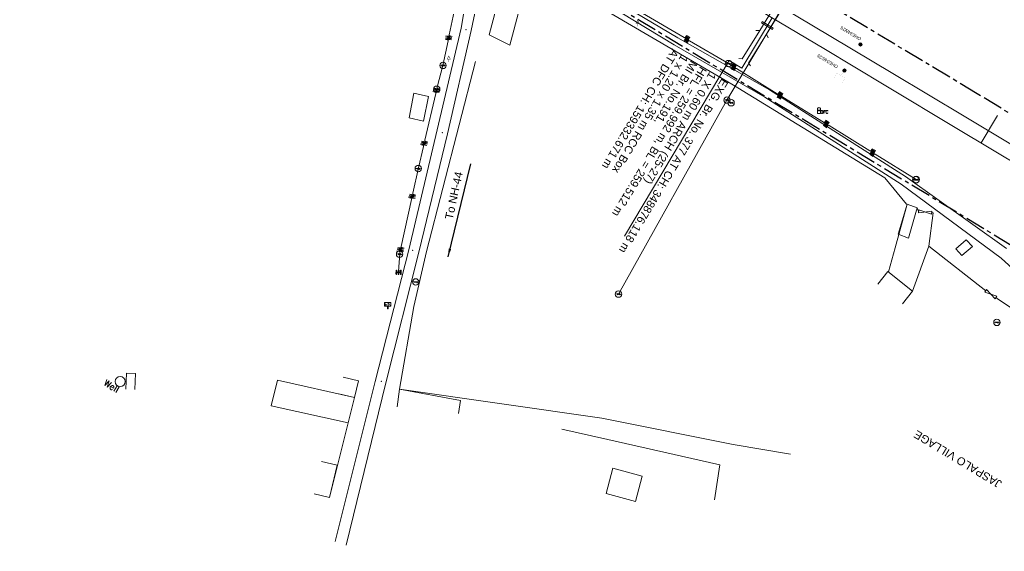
# Model space of a CAD drawing. Header units: metres. Extents: x 593168 to 611286, y 3401475 to 3412398.
# Drawn here: x 603434.1 to 603741.6, y 3405899.5 to 3406065.5 of the extents above; entities that cross this region are included whole.
import ezdxf
from ezdxf.enums import TextEntityAlignment as Align

# ---------------------------------------------------------------- set-up
doc = ezdxf.new("R2010")
doc.units = ezdxf.units.M
doc.header["$MEASUREMENT"] = 0
doc.linetypes.add('CENTER', pattern=[2, 1.25, -0.25, 0.25, -0.25])
for name, color, linetype, lineweight in [('BRIDGE DETAILS PLAN', 7, 'Continuous', 0), ('Cart Track', 34, 'Continuous', 0), ('Commercial Building Pucca', 251, 'Continuous', 0), ('Compound Wall', 251, 'Continuous', 0), ('Culvert Parapet', 7, 'Continuous', 0), ('Electric Pole', 251, 'Continuous', 0), ('Existing IR Chainage', 7, 'Continuous', 0), ('Existing IR Track', 7, 'Continuous', 0), ('Fence', 251, 'F-LINE', 0), ('Gate', 251, 'Continuous', 0), ('Name Board', 251, 'Continuous', 0), ('Ofc Pillar', 251, 'Continuous', 0), ('OHE MAST', 8, 'Continuous', 0), ('OHE MAST TEXT', 8, 'Continuous', 0), ('Pow_Line', 134, 'Continuous', 0), ('PROPOSED DFCC TRACK', 1, 'Continuous', 0), ('PWR_LINE', 134, 'POWER', 0), ('Religious_Place', 251, 'Continuous', 0), ('Residential Building Pucca', 251, 'Continuous', 0), ('Residential Building Semipucca', 251, 'Continuous', 0), ('Sign Board', 251, 'Continuous', 0), ('Subroad Centre', 34, 'Continuous', 0), ('Subroad Edge', 34, 'Continuous', 0), ('Transformer', 251, 'Continuous', 0), ('Village Name', 7, 'Continuous', 0), ('Well', 5, 'Continuous', 0)]:
    doc.layers.add(name, color=color, linetype=linetype, lineweight=lineweight)
doc.layers.add('Existing Railway Boundary', color=7, linetype='CENTER')
doc.styles.add('NB', font='swissbo.ttf', dxfattribs={"height": 1.5})
doc.styles.add('notes', font='romans.shx', dxfattribs={"height": 2})
doc.styles.get("Standard").update_dxf_attribs({"font": 'arial.ttf'})
doc.styles.add('Style-Arial', font='arial.ttf')
doc.styles.add('Text', font='simplex.shx', dxfattribs={"height": 2})
doc.styles.add('Vill txt', font='arial.ttf', dxfattribs={"height": 3})
doc.linetypes.add('F-LINE', pattern='A,0.6,["X",Standard,S=0.3,R=0,X=0,Y=-0.15],0.1', length=0.7)
doc.linetypes.add('POWER', pattern='A,10,-0.2,[131,ltypeshp.shx,S=0.4,R=0,X=-0.2,Y=0],-0.2,[131,ltypeshp.shx,S=0.4,R=180,X=1.2,Y=0],-1.2,-0.2,[131,ltypeshp.shx,S=0.4,R=0,X=-0.2,Y=0],-0.2,[131,ltypeshp.shx,S=0.4,R=180,X=1.2,Y=0],-1.2,-0.2,[131,ltypeshp.shx,S=0.4,R=0,X=-0.2,Y=0],-0.2,[131,ltypeshp.shx,S=0.4,R=180,X=1.2,Y=0],-1.2', length=14.8)
doc.dimstyles.new('ISO-25', dxfattribs={"dimtxt": 2.5, "dimasz": 2.5, "dimexe": 1.25, "dimexo": 0.625, "dimtad": 1, "dimtxsty": 'Standard', "dimcen": 2.5, "dimadec": 0, "dimazin": 0, "dimtfac": 1, "dimtmove": 0, "dimatfit": 3, "dimfxl": 1, "dimarcsym": 0})

# ---------------------------------------------------------------- blocks, each defined once
blk = doc.blocks.new('GT')
at = {"layer": 'Gate'}
for p, q in [((-0.5, -0.5), (-0.5, 0.5)), ((-0.5, 0.5), (0.5, -0.5)), ((0.5, 0.5), (0.5, -0.5))]:
    blk.add_line(p, q, dxfattribs=at)
blk.add_lwpolyline([(0.5, 0.5), (-0.5, -0.5)], dxfattribs=at)
blk = doc.blocks.new('EP')
blk.add_hatch(color=8).paths.add_polyline_path([(-0.21, -0.05), (-0.21, 0.16), (-0.93, -0.01), (-0.31, 0.07), (-0.31, -0.19), (0.31, 0), (0.31, -0.24), (0.94, -0.01), (0.41, -0.1), (0.43, 0.15)])
at = {"color": 8}
for p, q in [((-0.93, -0.01), (-0.21, 0.16)), ((-0.31, 0.07), (-0.93, -0.01)), ((-0.31, -0.19), (-0.31, 0.07)), ((0.31, 0), (-0.31, -0.19)), ((-0.21, 0.16), (-0.21, -0.05)), ((-0.21, -0.05), (0.43, 0.15)), ((0.31, -0.24), (0.31, 0)), ((0.43, 0.15), (0.41, -0.1)), ((0.94, -0.01), (0.31, -0.24)), ((0.41, -0.1), (0.94, -0.01))]:
    blk.add_line(p, q, dxfattribs=at)
blk.add_circle((0, 0), 1, dxfattribs=at)
blk = doc.blocks.new('NB')
for p, q in [((-0.98, 0.82), (-0.98, 1.98)), ((-0.98, 1.98), (0.98, 1.98)), ((-0.98, 0.82), (0.98, 0.82)), ((-0.13, 0.82), (-0.13, 0)), ((-0.13, 0), (0.13, 0)), ((0.13, 0.82), (0.13, 0)), ((0.98, 1.98), (0.98, 0.82))]:
    blk.add_line(p, q)
at = {"style": 'NB', "width": 1.025371}
blk.add_text('NB', height=0.988, rotation=180, dxfattribs=at).set_placement((0, 1.39), align=Align.MIDDLE)
blk = doc.blocks.new('OFC')
at = {"ltscale": 5}
for p, q in [((-0.46, 0), (-0.46, 1.23)), ((-0.46, 0), (0.46, 0)), ((0.46, 0), (0.46, 1.23))]:
    blk.add_line(p, q, dxfattribs=at)
blk.add_arc((0, 1.36), 0.48, 343.8979, 196.1021, dxfattribs=at)
at = {"ltscale": 5, "style": 'notes'}
blk.add_text('OFC', height=0.246, rotation=0, dxfattribs=at).set_placement((-0.33, 0.84))
at = {"style": 'notes'}
blk.add_text('OFC', height=0.937, dxfattribs=at).set_placement((0.48, 0.02, -359.18))
blk = doc.blocks.new('TRF')
blk.add_hatch(color=256).paths.add_polyline_path([(0.22, -0.04), (0.38, 0.42), (-0.98, -0.29), (0.02, 0.04), (-0.18, -0.39), (0.98, 0.09)])
for p, q in [((-0.69, 0.72), (-0.69, -0.72)), ((-0.52, 0.72), (-0.69, 0.72)), ((-0.52, -0.72), (-0.52, 0.72)), ((0, 0.72), (0, -0.72)), ((0.17, 0.72), (0, 0.72)), ((0.17, -0.72), (0.17, 0.72)), ((0.7, 0.72), (0.7, -0.72)), ((0.87, 0.72), (0.7, 0.72)), ((0.87, -0.72), (0.87, 0.72)), ((-0.69, -0.72), (-0.52, -0.72)), ((0, -0.72), (0.17, -0.72)), ((0.7, -0.72), (0.87, -0.72))]:
    blk.add_line(p, q)
blk.add_lwpolyline([(0.22, -0.04), (0.38, 0.42), (-0.98, -0.29), (0.02, 0.04), (-0.18, -0.39), (0.98, 0.09)], close=True)
blk = doc.blocks.new('TSB')
at = {"const_width": 0.132}
blk.add_lwpolyline([(-0.51, 0.84), (0.54, 0.84), (0, 1.85)], close=True, dxfattribs=at)
at = {"const_width": 0.142}
blk.add_lwpolyline([(0, 0.84), (0, 0)], dxfattribs=at)
blk = doc.blocks.new('OHE MAST')
h = blk.add_hatch(color=256)
h.dxf.hatch_style = 1
edge = h.paths.add_edge_path()
edge.add_arc((0, 0), 0.514, 0, 360)
at = {"const_width": 0.01}
for points in [[(1.5, 3.5), (1.5, 2), (-1.5, 2), (-1.5, 3.5)], [(0, 2), (0, 0)]]:
    blk.add_lwpolyline(points, dxfattribs=at)
blk.add_circle((0, 0), 0.514)

msp = doc.modelspace()

# ---------------------------------------------------------------- linework, layer by layer
at = {"layer": 'BRIDGE DETAILS PLAN', "lineweight": 13, "flags": 128}
msp.add_lwpolyline([(603669.0644, 3406066.1063), (603659.6538, 3406050.3369), (603655.6609, 3406052.7197), (603622.9532, 3405997.911)], dxfattribs=at)
at = {"layer": 'Commercial Building Pucca'}
for points in [[(603580.7202, 3406060.8167, 260.6457), (603587.1614, 3406085.1825, 260.6287), (603593.637, 3406081.8841, 260.7737), (603587.1958, 3406057.5184, 260.7737)], [(603711.2126, 3406007.9601, 262.6981), (603714.4125, 3406006.7829, 262.3282), (603711.6977, 3405997.3225, 263.103), (603708.4791, 3405998.5067, 263.103)], [(603514.6102, 3405952.9309, 259.9729), (603538.6715, 3405947.5364, 260.3188), (603536.7029, 3405939.6011, 260.4718), (603512.6416, 3405944.9956, 260.1259)]]:
    msp.add_polyline3d(points, close=True, dxfattribs=at)
for points in [[(603467.2414, 3405950.1943, 261.7934), (603467.4256, 3405955.1895, 261.7934), (603470.2518, 3405955.0853, 261.7514), (603470.0676, 3405950.0901, 261.7514)], [(603535.0664, 3405953.9369, 260.1209), (603539.9271, 3405952.7711, 260.1209), (603538.6715, 3405947.5364, 260.3188), (603533.8108, 3405948.7022, 260.3188)], [(603551.9321, 3405944.679, 261.2206), (603552.6865, 3405950.1201, 261.2206), (603571.7369, 3405946.5669, 261.2376), (603571.1234, 3405942.5785, 261.2376)]]:
    msp.add_polyline3d(points, dxfattribs=at)
at = {"layer": 'Compound Wall'}
for points in [[(603711.2126, 3406007.9601, 262.6981), (603707.4703, 3405994.2916, 263.238), (603705.4159, 3405986.8343, 263.077)], [(603714.4125, 3406006.7829, 262.3282), (603714.8378, 3406005.6721, 261.9723)], [(603718.9122, 3406005.2393, 262.0303), (603719.3328, 3406005.2539, 262.1233), (603718.072, 3405994.7789, 261.4585), (603735.7915, 3405980.8368, 261.6394)], [(603712.8967, 3405980.711, 262.5052), (603718.072, 3405994.7789, 261.4585)], [(603738.9797, 3405978.7341, 261.6145), (603739.3771, 3405978.472, 261.6114), (603755.5673, 3405967.5318, 261.2765), (603757.8999, 3405971.7587, 260.9736), (603758.7401, 3405973.0224, 261.3575)], [(603536.7029, 3405939.6011, 260.4718), (603530.8964, 3405916.3671, 260.1629)], [(603651.0645, 3405915.6198, 261.3645), (603652.7711, 3405926.5819, 261.4475), (603617.7835, 3405934.411, 261.3905), (603617.7349, 3405934.4246, 261.3895), (603603.3776, 3405937.7072, 261.3455)]]:
    msp.add_polyline3d(points, dxfattribs=at)
at = {"layer": 'Culvert Parapet'}
msp.add_polyline3d([(603665.7596, 3406064.5474, 261.0076), (603669.2124, 3406062.4553, 261.0316), (603669.3916, 3406062.8413, 261.0336), (603665.9387, 3406064.9334, 261.0336)], close=True, dxfattribs=at)
at = {"layer": 'Existing IR Chainage', "color": 7, "linetype": 'Continuous', "lineweight": 13, "flags": 128}
msp.add_lwpolyline([(603739.5201, 3406035.6029), (603734.3823, 3406027.0236)], dxfattribs=at)
at = {"layer": 'Existing IR Track', "color": 0, "lineweight": 15, "flags": 128}
for points in [[(603750.4357, 3406022.6297), (603729.0801, 3406035.3566), (603706.8151, 3406048.6904), (603687.4692, 3406060.214), (603671.1576, 3406069.9419), (603654.8919, 3406079.6426), (603639.3347, 3406088.9462), (603623.6693, 3406098.3146), (603607.5714, 3406107.9444), (603591.3651, 3406117.6391), (603577.16, 3406126.1349), (603562.9474, 3406134.6351), (603546.9355, 3406144.2081), (603530.9057, 3406153.7918), (603516.9376, 3406162.1498), (603503.0526, 3406170.4581), (603482.8567, 3406182.5477), (603462.7386, 3406194.5906), (603446.4361, 3406204.3263), (603430.1695, 3406214.0405)], [(603747.9876, 3406018.8759), (603726.8089, 3406031.5591), (603704.5439, 3406044.8928), (603685.2077, 3406056.4726), (603668.9168, 3406066.1943), (603652.9077, 3406075.748), (603637.0939, 3406085.2037), (603621.5101, 3406094.5221), (603605.3365, 3406104.2081), (603589.0769, 3406113.9456), (603574.923, 3406122.3964), (603560.6804, 3406130.9011), (603544.6838, 3406140.4464), (603528.7882, 3406149.9323), (603514.676, 3406158.3712), (603500.9813, 3406166.5605), (603480.584, 3406178.7502), (603460.7384, 3406190.6103), (603444.1541, 3406200.5137), (603428.1024, 3406210.0992)]]:
    msp.add_lwpolyline(points, dxfattribs=at)
at = {"layer": 'Existing Railway Boundary', "ltscale": 5}
for points in [[(604659.1105, 3405488.9196), (604078.9713, 3405836.4599), (604053.7197, 3405852.8891), (604008.7617, 3405879.07), (603965.992, 3405903.6866), (603879.3631, 3405955.5229), (603819.4348, 3405990.9528), (603774.7746, 3406017.0313), (603733.1508, 3406042.3903), (603560.5086, 3406145.88), (603432.2214, 3406222.5824), (603260.3606, 3406325.2533), (603217.2858, 3406350.9488), (603149.6048, 3406392.0932), (603105.6815, 3406417.8676), (603069.1801, 3406440.6415), (603025.1915, 3406466.172), (602981.7573, 3406492.1818), (602834.6145, 3406580.8964), (602723.556, 3406647.6315), (602240.837, 3406937.0674), (602116.2948, 3407010.7668)], [(603983.1753, 3405858.527), (603977.7988, 3405861.7016), (603938.8476, 3405884.9873), (603880.4901, 3405918.7536), (603752.3137, 3405989.871), (603537.3093, 3406119.9172), (603414.9047, 3406194.3837), (603250.9761, 3406292.9975), (603175.4189, 3406337.3779), (603132.0767, 3406363.2965), (603132.157, 3406363.3948), (603089.0433, 3406389.4447), (603052.1127, 3406410.8938), (602894.1115, 3406506.59), (602850.8291, 3406531.8584), (602816.0861, 3406552.3058), (602784.6276, 3406570.8909), (602745.4037, 3406595.1399), (602705.0497, 3406619.0732), (602661.4042, 3406645.5443), (602647.7197, 3406653.539)]]:
    msp.add_lwpolyline(points, dxfattribs=at)
at = {"layer": 'Fence'}
for points in [[(603711.0299, 3406007.8823), (603704.3296, 3406016.1547), (603656.4925, 3406045.4083), (603593.8567, 3406082.1087)], [(603674.8194, 3405929.8424), (603656.9463, 3405932.8996), (603615.9467, 3405941.1324), (603552.6765, 3405950.1194), (603557.1873, 3405975.9613), (603561.0892, 3405993.1124), (603576.4292, 3406052.4504)]]:
    msp.add_lwpolyline(points, dxfattribs=at)
at = {"layer": 'Pow_Line', "elevation": 263.6688}
for points in [[(603571.3074, 3406075.5019), (603568.2653, 3406060.8184), (603568.2126, 3406060.5638), (603569.1703, 3406060.2531), (603567.1721, 3406060.4833), (603569.0973, 3406059.9007), (603567.0991, 3406060.1309), (603569.0243, 3406059.5483), (603567.026, 3406059.7785), (603568.9513, 3406059.1959), (603566.953, 3406059.4261), (603567.9108, 3406059.1154), (603567.8597, 3406058.8606), (603566.283, 3406051.25), (603564.4938, 3406044.4161), (603564.4331, 3406044.1654), (603565.3802, 3406043.8238), (603563.3911, 3406044.1216), (603565.2961, 3406043.4767), (603563.307, 3406043.7744), (603565.2121, 3406043.1295), (603563.223, 3406043.4273), (603565.1281, 3406042.7824), (603563.1389, 3406043.0801), (603564.086, 3406042.7386), (603564.0272, 3406042.4886), (603560.6326, 3406027.9017), (603560.5737, 3406027.6485), (603561.5236, 3406027.3145), (603559.5315, 3406027.5934), (603561.442, 3406026.964), (603559.45, 3406027.2428), (603561.3604, 3406026.6135), (603559.3684, 3406026.8923), (603561.2789, 3406026.2629), (603559.2868, 3406026.5418), (603560.2367, 3406026.2078), (603560.18, 3406025.9567), (603558.6188, 3406019.248), (603556.8841, 3406011.3396), (603556.8285, 3406011.0857), (603557.7827, 3406010.7642), (603555.7871, 3406011.0169), (603557.7057, 3406010.4126), (603555.7101, 3406010.6654), (603557.6287, 3406010.0611), (603555.6332, 3406010.3138), (603557.5517, 3406009.7095), (603555.5562, 3406009.9622), (603556.5104, 3406009.6407), (603556.4565, 3406009.387), (603553.2499, 3405994.7426), (603553.1943, 3405994.4887), (603554.1485, 3405994.1672), (603552.1529, 3405994.4199), (603554.0715, 3405993.8156), (603552.076, 3405994.0684), (603553.9945, 3405993.4641), (603551.999, 3405993.7168), (603553.9175, 3405993.1125), (603551.922, 3405993.3652), (603552.8762, 3405993.0437), (603552.8224, 3405992.79), (603552.77, 3405992.5508), (603552.3472, 3405986.9388)], [(603714.0681, 3406015.6171), (603701.3109, 3406023.4948), (603701.0897, 3406023.6313), (603700.4703, 3406022.8375), (603701.3698, 3406024.6367), (603700.1641, 3406023.0266), (603701.0636, 3406024.8258), (603699.8579, 3406023.2157), (603700.7574, 3406025.0149), (603699.5517, 3406023.4048), (603700.4512, 3406025.2039), (603699.8317, 3406024.4101), (603699.6099, 3406024.5451), (603686.8528, 3406032.4228), (603686.6316, 3406032.5593), (603686.0122, 3406031.7655), (603686.9117, 3406033.5647), (603685.706, 3406031.9546), (603686.6055, 3406033.7538), (603685.3998, 3406032.1437), (603686.2993, 3406033.9428), (603685.0935, 3406032.3328), (603685.993, 3406034.1319), (603685.3736, 3406033.3381), (603685.1518, 3406033.4731), (603672.3946, 3406041.3507), (603672.1735, 3406041.4873), (603671.5541, 3406040.6935), (603672.4536, 3406042.4927), (603671.2479, 3406040.8826), (603672.1474, 3406042.6818), (603670.9416, 3406041.0717), (603671.8411, 3406042.8708), (603670.6354, 3406041.2608), (603671.5349, 3406043.0599), (603670.9155, 3406042.2661), (603670.6937, 3406042.4011), (603657.9365, 3406050.2787), (603657.7154, 3406050.4153), (603657.0959, 3406049.6215), (603657.9954, 3406051.4207), (603656.7897, 3406049.8106), (603657.6892, 3406051.6097), (603656.4835, 3406049.9997), (603657.383, 3406051.7988), (603656.1773, 3406050.1888), (603657.0768, 3406051.9879), (603656.4574, 3406051.1941), (603656.2356, 3406051.3291), (603655.4579, 3406051.8093), (603643.3033, 3406058.9178), (603643.0789, 3406059.0491), (603642.4787, 3406058.2406), (603643.3347, 3406060.0608), (603642.168, 3406058.4223), (603643.0241, 3406060.2425), (603641.8574, 3406058.604), (603642.7134, 3406060.4242), (603641.5467, 3406058.7857), (603642.4027, 3406060.6059), (603641.8025, 3406059.7974), (603641.5774, 3406059.9271), (603628.6336, 3406067.4969)]]:
    msp.add_lwpolyline(points, dxfattribs=at)
at = {"layer": 'PROPOSED DFCC TRACK', "color": 7, "linetype": 'Continuous', "flags": 128}
for points, elevation in [([(603663.9959, 3406062.1174), (603665.2321, 3406062.1011), (603670.8514, 3406071.2706), (603670.2726, 3406072.1496)], -0.0005), ([(603667.853, 3406059.848), (603667.2773, 3406060.942), (603672.8967, 3406070.1114), (603673.9427, 3406069.9947)], 0.0005)]:
    msp.add_lwpolyline(points, dxfattribs=dict(at, elevation=elevation))
at = {"layer": 'PROPOSED DFCC TRACK', "linetype": 'Continuous', "flags": 128}
for points, elevation in [([(603665.2321, 3406062.1011), (603659.6903, 3406053.2371), (603658.6463, 3406053.3708)], -0.0005), ([(603667.2773, 3406060.942), (603661.7466, 3406051.9511), (603662.3237, 3406051.0709)], 0.0005)]:
    msp.add_lwpolyline(points, dxfattribs=dict(at, elevation=elevation))
at = {"layer": 'PWR_LINE', "elevation": 263.3839, "flags": 128}
msp.add_lwpolyline([(603621.1013, 3405979.8291), (603654.9875, 3406040.3971), (603686.2578, 3406092.7618), (603718.0972, 3406149.8855), (603733.6861, 3406229.4608)], dxfattribs=at)
msp.add_lwpolyline([(603621.1013, 3405979.8291), (603654.9875, 3406040.3971), (603686.2578, 3406092.7618), (603718.0972, 3406149.8855), (603733.6861, 3406229.4608)], dxfattribs=at)
at = {"layer": 'Religious_Place'}
msp.add_polyline3d([(603726.451, 3405994.0054, 261.4915), (603729.7127, 3405996.8172, 261.6174), (603731.6367, 3405994.7162, 261.5984), (603728.3737, 3405991.9032, 261.5984)], close=True, dxfattribs=at)
at = {"layer": 'Residential Building Pucca'}
msp.add_polyline3d([(603619.3284, 3405925.4938, 264.4136), (603628.4547, 3405923.0435, 264.4926), (603626.3956, 3405915.0973, 264.5976), (603617.2691, 3405917.5477, 264.5976)], close=True, dxfattribs=at)
at = {"layer": 'Residential Building Semipucca'}
msp.add_polyline3d([(603557.2307, 3406042.579, 260.6227), (603561.741, 3406041.5221, 260.6267), (603560.1928, 3406033.8296, 260.5198), (603555.6825, 3406034.8865, 260.5198)], close=True, dxfattribs=at)
for points in [[(603702.1246, 3405982.9609, 264.4696), (603705.2576, 3405986.8557, 264.4696), (603712.8967, 3405980.711, 262.5052), (603709.7637, 3405976.8161, 262.5052)], [(603528.3257, 3405927.5741, 260.2528), (603533.1986, 3405926.4606, 260.2528), (603530.8948, 3405916.3791, 260.1769), (603526.0219, 3405917.4927, 260.1769)]]:
    msp.add_polyline3d(points, dxfattribs=at)
at = {"layer": 'Subroad Centre'}
for p in [(603573.492, 3406062.402, 260.327), (603566.113, 3406030.273, 260.347), (603556.814, 3405993.531, 260.261), (603547.012, 3405952.637, 260.477)]:
    msp.add_point(p, dxfattribs=at)
at = {"layer": 'Subroad Edge'}
for points in [[(603581.774, 3406093.7973, 261.1496), (603589.1454, 3406089.5742, 260.7217), (603618.6908, 3406072.2956, 260.2528), (603639.6323, 3406059.8523, 260.2268), (603668.2576, 3406043.6074, 260.2069), (603710.7471, 3406016.5284, 260.0629), (603742.2556, 3405994.1246, 260.0779)], [(603576.9074, 3406091.6153, 260.9826), (603571.9972, 3406062.8282, 260.2898), (603555.5707, 3405993.7024, 260.2438), (603545.0793, 3405952.5297, 260.4588), (603532.5654, 3405902.6023, 260.6327)], [(603580.8831, 3406089.8415, 260.9136), (603575.1191, 3406062.0957, 260.2688), (603567.6581, 3406029.8984, 260.2908), (603558.7388, 3405992.9734, 259.9189), (603548.3974, 3405952.1227, 260.6307), (603536.0675, 3405901.4588, 260.5717)], [(603740.5643, 3405991.0742, 260.0799), (603709.3405, 3406014.2006, 260.1029), (603666.7805, 3406041.325, 260.2328), (603638.473, 3406057.6221, 260.2788), (603617.6688, 3406070.2758, 260.2738), (603587.7963, 3406086.5563, 260.5897), (603580.8831, 3406089.8415, 260.9136)], [(603759.0155, 3405974.3524, 260.1479), (603740.5643, 3405991.0742, 260.0799)]]:
    msp.add_polyline3d(points, dxfattribs=at)
at = {"layer": 'Well'}
msp.add_circle((603465.4721, 3405952.5322, 260.5048), 1.556, dxfattribs=at)

# ---------------------------------------------------------------- block references
at = {"layer": 'Electric Pole', "xscale": 0.999707826989537, "yscale": 0.999707826989537, "zscale": 0.999707826989537}
for p in [(603566.2787, 3406051.2295, 261.9713), (603655.4493, 3406051.8147, 262.4882), (603564.3323, 3406043.7996, 260.3298), (603654.9875, 3406040.3971, 261.8954), (603656.2708, 3406039.5712, 262.0313), (603558.5675, 3406019.0277, 261.6074), (603713.9453, 3406015.5373, 262.4252), (603714.0681, 3406015.6171, 263.6688), (603552.7199, 3405992.3221, 262.2583), (603557.7735, 3405983.6316, 263.5819), (603621.1013, 3405979.8291, 263.3839), (603739.2799, 3405971.0062, 263.286)]:
    msp.add_blockref('EP', p, dxfattribs=at)
at = {"layer": 'Gate', "yscale": 0.9997078268804608}
for p, xscale, zscale, rotation in [((603716.875, 3406005.4557, 156.3202), 4.097360795029886, 4.097360795029886, 354.0500754604074), ((603737.3852, 3405979.7847, 156.3202), 3.819170322864984, 3.819170322864984, 327.0500754611804)]:
    msp.add_blockref('GT', p, dxfattribs=dict(at, xscale=xscale, zscale=zscale, rotation=rotation))
at = {"layer": 'Name Board', "xscale": 0.999707826989537, "yscale": 0.999707826989537, "zscale": 0.999707826989537}
msp.add_blockref('NB', (603549.0499, 3405975.2841, 260.4378), dxfattribs=at)
at = {"layer": 'Ofc Pillar', "xscale": 0.999707826989537, "yscale": 0.999707826989537, "zscale": 0.999707826989537}
msp.add_blockref('OFC', (603683.6967, 3406036.2227, 259.865), dxfattribs=at)
at = {"layer": 'OHE MAST', "rotation": 149.0208306544456}
for p in [(603696.6748, 3406057.7992), (603691.6617, 3406049.6425)]:
    msp.add_blockref('OHE MAST', p, dxfattribs=at)
at = {"layer": 'Sign Board', "xscale": 0.999707826989537, "yscale": 0.999707826989537, "zscale": 0.999707826989537}
for p in [(603627.0609, 3406063.4712, 261.7514), (603568.0843, 3406052.3173, 262.7841)]:
    msp.add_blockref('TSB', p, dxfattribs=at)
at = {"layer": 'Transformer', "xscale": 0.999707826989537, "yscale": 0.999707826989537, "zscale": 0.999707826989537}
msp.add_blockref('TRF', (603552.3263, 3405986.6368, 263.169), dxfattribs=at)

# ---------------------------------------------------------------- texts
at = {"layer": 'BRIDGE DETAILS PLAN', "color": 10, "style": 'Style-Arial'}
for s, p in [('AT DFC CH: 159332.671 m ', (603637.8671, 3406056.6294)), ('1 x 1.20 x 1.35 m RCC Box', (603640.7952, 3406054.7869)), ('MI Br. No.191, ', (603643.7233, 3406052.9445))]:
    msp.add_text(s, height=2.5, rotation=239, dxfattribs=at).set_placement(p)
at = {"layer": 'BRIDGE DETAILS PLAN', "style": 'Style-Arial'}
for s, p in [('HFL = 259.992 m, BL = 259.512 m ', (603646.6515, 3406051.102)), ('1 X 0.60 m ARCH (25-27)', (603649.5725, 3406049.3654)), ('EXG. Br. No. 377 AT CH: 348876.118 m', (603653.3844, 3406047.3352))]:
    msp.add_text(s, height=2.5, rotation=239, dxfattribs=at).set_placement(p)
at = {"layer": 'Cart Track'}
msp.add_text('To NH-44', height=2.5, rotation=77.826302, dxfattribs=at).set_placement((603569.3022, 3406002.9463, 260.5337))
at = {"layer": 'OHE MAST TEXT'}
for s, p in [('OHE348/26', (603697.0332, 3406059.7812, 262.627)), ('OHE348/25', (603689.7702, 3406051.0961, 263.052))]:
    msp.add_text(s, height=1, rotation=149, dxfattribs=at).set_placement(p)
at = {"layer": 'Village Name', "style": 'Vill txt'}
msp.add_text('JASPALO VILLAGE', height=2.5, rotation=148.81202, dxfattribs=at).set_placement((603741.0629, 3405921.2701, 156.3202))
at = {"layer": 'Well', "style": 'Text'}
msp.add_text('Well', height=1.99942, rotation=328.446541, dxfattribs=at).set_placement((603460.1216, 3405951.565, 156.3202))

# ---------------------------------------------------------------- leaders
at = {"layer": 'Cart Track'}
msp.add_leader([(603567.8642, 3405991.5125), (603574.9935, 3406020.4726)], dimstyle='ISO-25', override={"dimtxt": 3, "dimasz": 2.5, "dimgap": 0.625, "dimtad": 0, "dimdec": 3, "dimzin": 2, "dimtdec": 3}, dxfattribs=at)

doc.saveas('drawing.dxf')
